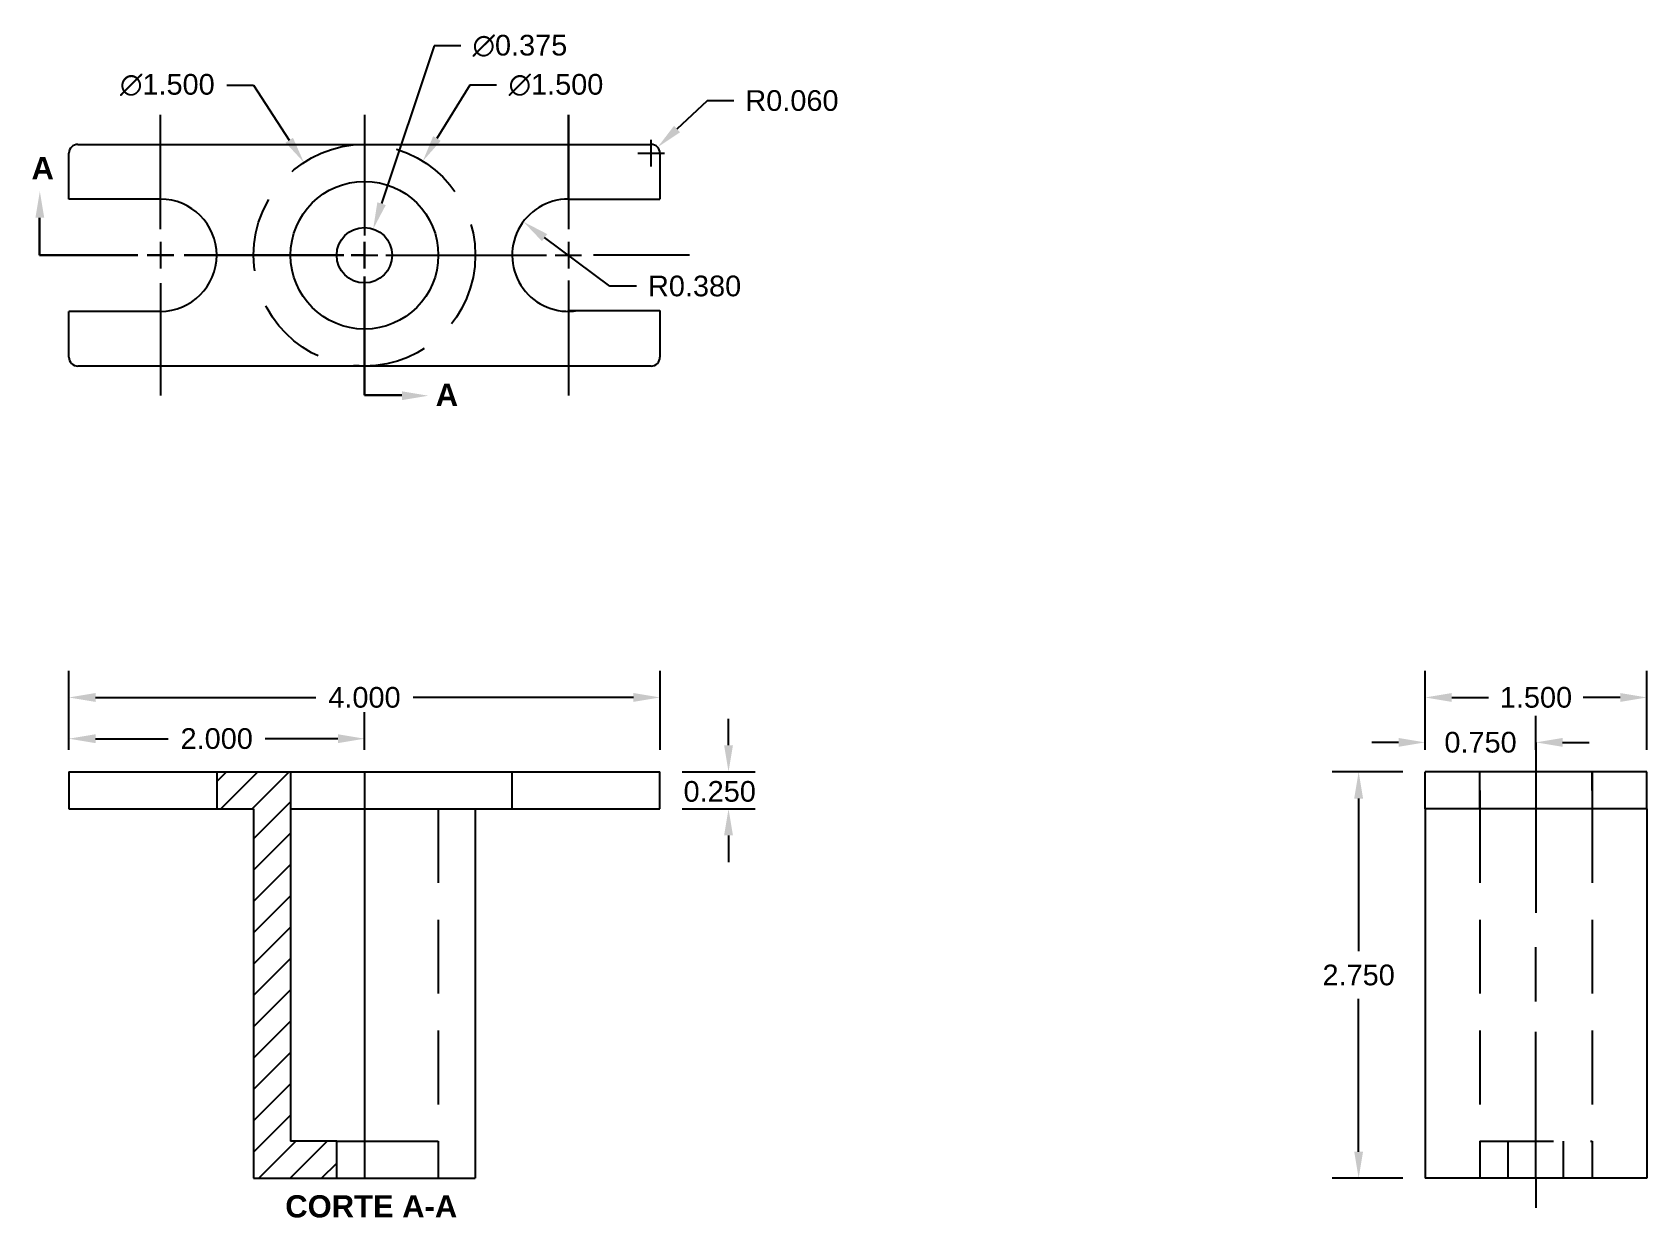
# Model space of a CAD drawing. Header units: inches. Extents: x 3.8 to 14.7, y 0.1 to 8.2.
import ezdxf

# ---------------------------------------------------------------- set-up
doc = ezdxf.new("R2010")
doc.units = ezdxf.units.IN
doc.header["$MEASUREMENT"] = 0
doc.linetypes.add('HIDDENX2', pattern=[0.75, 0.5, -0.25])
doc.styles.get("Standard").update_dxf_attribs({"font": 'Arial.ttf'})
doc.dimstyles.get("Standard").update_dxf_attribs({"dimtxt": 0.14, "dimasz": 0.18, "dimexe": 0.18, "dimexo": 0.15, "dimgap": 0.09, "dimtad": 0, "dimtih": 1, "dimtoh": 1, "dimdec": 3, "dimzin": 0, "dimdsep": 46, "dimtxsty": 'Standard', "dimcen": 0.09, "dimadec": 0, "dimazin": 0, "dimtfac": 1, "dimtdec": 3, "dimtofl": 0, "dimtmove": 1, "dimatfit": 1, "dimfxl": 1, "dimtolj": 1, "dimtzin": 0, "dimarcsym": 0})

# ---------------------------------------------------------------- blocks, each defined once
blk = doc.blocks.new('*D4')
at = {"color": 0, "lineweight": -2, "transparency": 16777216}
for p, q in [((13.033, 3.161), (12.553, 3.161)), ((12.733, 2.981), (12.733, 1.947)), ((12.733, 0.591), (12.733, 1.625)), ((13.033, 0.411), (12.553, 0.411))]:
    blk.add_line(p, q, dxfattribs=at)
at = {"color": 0, "transparency": 16777216}
for points in [[(12.703, 2.981), (12.763, 2.981), (12.733, 3.161)], [(12.703, 0.591), (12.763, 0.591), (12.733, 0.411)]]:
    blk.add_solid(points, dxfattribs=at)
at = {"layer": 'Defpoints', "color": 0, "transparency": 16777216}
for p in [(13.183, 3.161), (12.733, 0.411), (13.183, 0.411)]:
    blk.add_point(p, dxfattribs=at)
at = {"color": 0, "transparency": 16777216, "insert": (12.733, 1.786), "char_height": 0.14, "attachment_point": 5}
blk.add_mtext('\\A1;2.750', dxfattribs=at)
blk = doc.blocks.new('*D14')
at = {"color": 0, "lineweight": -2, "transparency": 16777216}
for p, q in [((4.005, 3.311), (4.005, 3.566)), ((6.005, 3.311), (6.005, 3.566)), ((4.185, 3.386), (4.677, 3.386)), ((5.825, 3.386), (5.333, 3.386))]:
    blk.add_line(p, q, dxfattribs=at)
at = {"color": 0, "transparency": 16777216}
for points in [[(4.185, 3.416), (4.185, 3.356), (4.005, 3.386)], [(5.825, 3.416), (5.825, 3.356), (6.005, 3.386)]]:
    blk.add_solid(points, dxfattribs=at)
at = {"layer": 'Defpoints', "color": 0, "transparency": 16777216}
for p in [(6.005, 3.386), (4.005, 3.161), (6.005, 3.161)]:
    blk.add_point(p, dxfattribs=at)
at = {"color": 0, "transparency": 16777216, "insert": (5.005, 3.386), "char_height": 0.14, "attachment_point": 5}
blk.add_mtext('\\A1;2.000', dxfattribs=at)
blk = doc.blocks.new('*D16')
at = {"color": 0, "lineweight": -2, "transparency": 16777216}
for p, q in [((6.719, 7.81), (6.495, 7.448)), ((6.899, 7.81), (6.719, 7.81)), ((6.005, 6.568), (6.005, 6.748)), ((5.915, 6.658), (6.095, 6.658))]:
    blk.add_line(p, q, dxfattribs=at)
at = {"color": 0, "transparency": 16777216}
blk.add_solid([(6.47, 7.464), (6.521, 7.432), (6.4, 7.295)], dxfattribs=at)
at = {"layer": 'Defpoints', "color": 0, "transparency": 16777216}
for p in [(6.4, 7.295), (5.609, 6.021)]:
    blk.add_point(p, dxfattribs=at)
at = {"color": 0, "transparency": 16777216, "insert": (7.301, 7.81), "char_height": 0.14, "attachment_point": 5}
blk.add_mtext('\\A1;∅1.500', dxfattribs=at)
blk = doc.blocks.new('*D18')
at = {"color": 0, "lineweight": -2, "transparency": 16777216}
for p, q in [((6.476, 8.075), (6.121, 7.007)), ((6.656, 8.075), (6.476, 8.075)), ((6.005, 6.568), (6.005, 6.748)), ((5.915, 6.658), (6.095, 6.658))]:
    blk.add_line(p, q, dxfattribs=at)
at = {"color": 0, "transparency": 16777216}
blk.add_solid([(6.092, 7.016), (6.149, 6.997), (6.064, 6.836)], dxfattribs=at)
at = {"layer": 'Defpoints', "color": 0, "transparency": 16777216}
for p in [(6.064, 6.836), (5.946, 6.48)]:
    blk.add_point(p, dxfattribs=at)
at = {"color": 0, "transparency": 16777216, "insert": (7.057, 8.075), "char_height": 0.14, "attachment_point": 5}
blk.add_mtext('\\A1;∅0.375', dxfattribs=at)
blk = doc.blocks.new('*D19')
at = {"color": 0, "lineweight": -2, "transparency": 16777216}
for p, q in [((5.073, 7.81), (5.253, 7.81)), ((5.253, 7.81), (5.496, 7.437)), ((6.005, 6.568), (6.005, 6.748)), ((5.915, 6.658), (6.095, 6.658))]:
    blk.add_line(p, q, dxfattribs=at)
at = {"color": 0, "transparency": 16777216}
blk.add_solid([(5.521, 7.453), (5.471, 7.42), (5.595, 7.286)], dxfattribs=at)
at = {"layer": 'Defpoints', "color": 0, "transparency": 16777216}
for p in [(5.595, 7.286), (6.415, 6.03)]:
    blk.add_point(p, dxfattribs=at)
at = {"color": 0, "transparency": 16777216, "insert": (4.671, 7.81), "char_height": 0.14, "attachment_point": 5}
blk.add_mtext('\\A1;∅1.500', dxfattribs=at)
blk = doc.blocks.new('*D20')
at = {"color": 0, "lineweight": -2, "transparency": 16777216}
for p, q in [((8.325, 7.704), (8.12, 7.512)), ((8.505, 7.704), (8.325, 7.704)), ((7.945, 7.258), (7.945, 7.438)), ((7.855, 7.348), (8.035, 7.348))]:
    blk.add_line(p, q, dxfattribs=at)
at = {"color": 0, "transparency": 16777216}
blk.add_solid([(8.1, 7.534), (8.141, 7.49), (7.989, 7.389)], dxfattribs=at)
at = {"layer": 'Defpoints', "color": 0, "transparency": 16777216}
for p in [(7.945, 7.348), (7.989, 7.389)]:
    blk.add_point(p, dxfattribs=at)
at = {"color": 0, "transparency": 16777216, "insert": (8.898, 7.704), "char_height": 0.14, "attachment_point": 5}
blk.add_mtext('\\A1;R0.060', dxfattribs=at)
blk = doc.blocks.new('*D21')
at = {"color": 0, "lineweight": -2, "transparency": 16777216}
for p, q in [((7.666, 6.449), (7.224, 6.777)), ((7.846, 6.449), (7.666, 6.449))]:
    blk.add_line(p, q, dxfattribs=at)
at = {"color": 0, "transparency": 16777216}
blk.add_solid([(7.242, 6.801), (7.206, 6.753), (7.08, 6.885)], dxfattribs=at)
at = {"layer": 'Defpoints', "color": 0, "transparency": 16777216}
for p in [(7.08, 6.885), (7.385, 6.658)]:
    blk.add_point(p, dxfattribs=at)
at = {"color": 0, "transparency": 16777216, "insert": (8.239, 6.449), "char_height": 0.14, "attachment_point": 5}
blk.add_mtext('\\A1;R0.380', dxfattribs=at)
blk = doc.blocks.new('*D22')
at = {"color": 0, "lineweight": -2, "transparency": 16777216}
for p, q in [((4.005, 3.311), (4.005, 3.845)), ((8.005, 3.311), (8.005, 3.845)), ((4.185, 3.665), (5.676, 3.665)), ((7.825, 3.665), (6.334, 3.665))]:
    blk.add_line(p, q, dxfattribs=at)
at = {"color": 0, "transparency": 16777216}
for points in [[(4.185, 3.695), (4.185, 3.635), (4.005, 3.665)], [(7.825, 3.695), (7.825, 3.635), (8.005, 3.665)]]:
    blk.add_solid(points, dxfattribs=at)
at = {"layer": 'Defpoints', "color": 0, "transparency": 16777216}
for p in [(8.005, 3.665), (4.005, 3.161), (8.005, 3.161)]:
    blk.add_point(p, dxfattribs=at)
at = {"color": 0, "transparency": 16777216, "insert": (6.005, 3.665), "char_height": 0.14, "attachment_point": 5}
blk.add_mtext('\\A1;4.000', dxfattribs=at)
blk = doc.blocks.new('*D23')
at = {"color": 0, "lineweight": -2, "transparency": 16777216}
for p, q in [((13.183, 3.311), (13.183, 3.541)), ((13.933, 3.311), (13.933, 3.541)), ((13.003, 3.361), (12.823, 3.361)), ((14.113, 3.361), (14.293, 3.361))]:
    blk.add_line(p, q, dxfattribs=at)
at = {"color": 0, "transparency": 16777216}
for points in [[(13.003, 3.391), (13.003, 3.331), (13.183, 3.361)], [(14.113, 3.391), (14.113, 3.331), (13.933, 3.361)]]:
    blk.add_solid(points, dxfattribs=at)
at = {"layer": 'Defpoints', "color": 0, "transparency": 16777216}
for p in [(13.933, 3.361), (13.183, 3.161), (13.933, 3.161)]:
    blk.add_point(p, dxfattribs=at)
at = {"color": 0, "transparency": 16777216, "insert": (13.558, 3.361), "char_height": 0.14, "attachment_point": 5}
blk.add_mtext('\\A1;0.750', dxfattribs=at)
blk = doc.blocks.new('*D24')
at = {"color": 0, "lineweight": -2, "transparency": 16777216}
for p, q in [((13.183, 3.311), (13.183, 3.845)), ((14.683, 3.311), (14.683, 3.845)), ((13.363, 3.665), (13.613, 3.665)), ((14.503, 3.665), (14.252, 3.665))]:
    blk.add_line(p, q, dxfattribs=at)
at = {"color": 0, "transparency": 16777216}
for points in [[(13.363, 3.695), (13.363, 3.635), (13.183, 3.665)], [(14.503, 3.695), (14.503, 3.635), (14.683, 3.665)]]:
    blk.add_solid(points, dxfattribs=at)
at = {"layer": 'Defpoints', "color": 0, "transparency": 16777216}
for p in [(14.683, 3.665), (13.183, 3.161), (14.683, 3.161)]:
    blk.add_point(p, dxfattribs=at)
at = {"color": 0, "transparency": 16777216, "insert": (13.933, 3.665), "char_height": 0.14, "attachment_point": 5}
blk.add_mtext('\\A1;1.500', dxfattribs=at)

msp = doc.modelspace()

# ---------------------------------------------------------------- hatches: boundary and pattern name
at = {"lineweight": -3}
h = msp.add_hatch(dxfattribs=at)
h.set_pattern_fill('ANSI31', color=256, scale=1.2)
h.paths.add_polyline_path([(5.2548, 2.9111), (5.2548, 0.4111), (5.8173, 0.4111), (5.8173, 0.6611), (5.5048, 0.6611), (5.5048, 3.1611), (5.0048, 3.1611), (5.0048, 2.9111)])

# ---------------------------------------------------------------- linework, layer by layer
for p, q in [((4.6248, 6.8338), (4.6248, 7.608)), ((6.0048, 7.608), (6.0048, 6.7914)), ((7.3848, 7.408), (7.3848, 7.608)), ((7.3848, 7.608), (7.3848, 6.8333)), ((4.0048, 7.038), (4.0048, 7.348)), ((4.0648, 7.408), (7.9448, 7.408)), ((7.3848, 7.038), (7.3848, 7.408)), ((8.0048, 7.348), (8.0048, 7.038)), ((4.6248, 7.038), (4.0048, 7.038)), ((7.3848, 7.038), (8.0048, 7.038)), ((4.6248, 6.748), (4.6248, 6.568)), ((7.3848, 6.748), (7.3848, 6.568)), ((6.1501, 6.658), (7.2379, 6.658)), ((8.2048, 6.658), (7.5549, 6.658)), ((4.6248, 6.4684), (4.6248, 5.708)), ((7.3848, 6.4877), (7.3848, 5.708)), ((4.0048, 5.968), (4.0048, 6.278)), ((4.6248, 6.278), (4.0048, 6.278)), ((7.3848, 6.278), (7.3848, 6.283)), ((7.3848, 6.283), (8.0048, 6.283)), ((8.0048, 6.283), (8.0048, 5.968)), ((7.9448, 5.908), (4.0648, 5.908)), ((8.4688, 3.3411), (8.4688, 3.5211)), ((8.1548, 3.1611), (8.6488, 3.1611)), ((8.1548, 2.9111), (8.6488, 2.9111)), ((8.4688, 2.7311), (8.4688, 2.5511))]:
    msp.add_line(p, q)
at = {"lineweight": 30}
for p, q in [((3.8048, 6.658), (3.8048, 6.9111)), ((3.8048, 6.658), (4.4712, 6.658)), ((4.5348, 6.658), (4.7148, 6.658)), ((5.8664, 6.658), (4.7845, 6.658)), ((6.0048, 6.658), (5.9148, 6.658)), ((6.0048, 6.658), (6.0048, 6.568)), ((6.0048, 5.7103), (6.0048, 6.5151)), ((6.0048, 5.7103), (6.2579, 5.7103))]:
    msp.add_line(p, q, dxfattribs=at)
at = {"lineweight": -3}
for p, q in [((6.0048, 6.748), (6.0048, 6.568)), ((5.9148, 6.658), (6.0948, 6.658)), ((7.2948, 6.658), (7.4748, 6.658)), ((13.9326, 3.3611), (13.9326, 2.2067)), ((4.0048, 3.1611), (8.0048, 3.1611)), ((4.0048, 3.1611), (4.0048, 2.9111)), ((5.0048, 3.1611), (5.0048, 2.9111)), ((5.5048, 3.1611), (5.5048, 0.6611)), ((6.0048, 3.1611), (6.0048, 0.4111)), ((8.0048, 2.9111), (8.0048, 3.1611)), ((14.6826, 3.1611), (13.1826, 3.1611)), ((13.1826, 2.9111), (13.1826, 3.1611)), ((13.5526, 2.9111), (13.5526, 3.1611)), ((14.3126, 3.0361), (14.3126, 3.1611)), ((14.3126, 3.1611), (14.3126, 2.9111)), ((14.6826, 2.9111), (14.6826, 3.1611)), ((13.5526, 3.0361), (13.5526, 2.9111)), ((4.0048, 2.9111), (5.0048, 2.9111)), ((5.0048, 2.9111), (5.2548, 2.9111)), ((5.2548, 2.9111), (5.2548, 0.4111)), ((5.5048, 2.9111), (8.0048, 2.9111)), ((6.7548, 2.9111), (6.7548, 0.4111)), ((14.6826, 2.9111), (13.1826, 2.9111)), ((13.1826, 2.9111), (13.1826, 0.4111)), ((14.6826, 2.9111), (14.6826, 0.4111)), ((13.9326, 1.6064), (13.9326, 1.9747)), ((13.9326, 0.4111), (13.9326, 1.4018)), ((5.8173, 0.6611), (5.5048, 0.6611)), ((5.8173, 0.4111), (5.8173, 0.6611)), ((5.8173, 0.6611), (6.0048, 0.6611)), ((6.7548, 0.4631), (6.7548, 0.4631)), ((5.2548, 0.4111), (5.8173, 0.4111)), ((5.8173, 0.4111), (6.7548, 0.4111)), ((14.6826, 0.4111), (13.1826, 0.4111)), ((13.9326, 0.4111), (13.9326, 0.2111))]:
    msp.add_line(p, q, dxfattribs=at)
at = {"linetype": 'HIDDENX2'}
msp.add_line((7.0048, 2.9111), (7.0048, 3.1611), dxfattribs=at)
at = {"linetype": 'HIDDENX2', "lineweight": -3}
for p, q in [((6.5048, 2.9111), (6.5048, 0.4111)), ((13.5526, 2.9111), (13.5526, 0.4111)), ((14.3126, 2.9111), (14.3126, 0.4111)), ((6.0048, 0.6611), (6.5048, 0.6611)), ((13.5526, 0.6611), (14.3126, 0.6611)), ((13.7451, 0.4111), (13.7451, 0.6611)), ((14.1201, 0.4111), (14.1201, 0.6611))]:
    msp.add_line(p, q, dxfattribs=at)
at = {"linetype": 'HIDDENX2'}
msp.add_circle((6.0048, 6.658), 0.75, dxfattribs=at)
for radius in [0.5, 0.1875]:
    msp.add_circle((6.0048, 6.658), radius)
for centre, radius, start, end in [((4.0648, 7.348), 0.06, 90, 180), ((7.9448, 7.348), 0.06, 0, 90), ((4.6248, 6.658), 0.38, 270, 90), ((7.3848, 6.658), 0.38, 90, 279.30482), ((4.0648, 5.968), 0.06, 180, 270), ((7.9448, 5.968), 0.06, 270, 0)]:
    msp.add_arc(centre, radius, start, end)
for points in [[(3.7779, 6.9111), (3.8379, 6.9111), (3.8079, 7.0911)], [(6.2579, 5.7372), (6.2579, 5.6772), (6.4379, 5.7072)], [(8.4388, 3.3411), (8.4988, 3.3411), (8.4688, 3.1611)], [(8.4388, 2.7311), (8.4988, 2.7311), (8.4688, 2.9111)]]:
    msp.add_solid(points)

# ---------------------------------------------------------------- texts
at = {"char_height": 0.15, "attachment_point": 1}
for s, width, insert in [('{\\fArial|b1|i0|c0|p34;A}', 0.463233, (3.7517, 7.322)), ('{\\fArial|b1|i0|c0|p34;A}', 0.463233, (6.487, 5.7883)), ('\\pi0.2038;{\\fArial|b1|i0|c0|p34;CORTE A-A}', 1.54129, (5.2651, 0.2962))]:
    msp.add_mtext_dynamic_manual_height_columns(s, width=width, gutter_width=1, heights=[0], dxfattribs=dict(at, insert=insert))
at = {"insert": (8.4091, 3.0285), "char_height": 0.14, "attachment_point": 5}
msp.add_mtext('\\A1;0.250', dxfattribs=at)

# ---------------------------------------------------------------- dimensions: what is measured, and where the dimension line sits
for p1, p2, picture, middle in [((5.9457, 6.4801), (6.064, 6.8359), '*D18', (6.476, 8.0749)), ((6.415, 6.0301), (5.5947, 7.2859), '*D19', (5.2526, 7.8098)), ((5.6095, 6.0207), (6.4002, 7.2953), '*D16', (6.7194, 7.8098))]:
    dim = msp.add_diameter_dim_2p(p1=p1, p2=p2, dimstyle='Standard')
    dim.commit()
    dim.dimension.update_dxf_attribs({"geometry": picture, "text_midpoint": middle, "dimtype": 163})
for center, mpoint, picture, middle in [((7.9448, 7.348), (7.9887, 7.389), '*D20', (8.3252, 7.7037)), ((7.3848, 6.658), (7.08, 6.8848), '*D21', (7.6661, 6.4487))]:
    dim = msp.add_radius_dim(center=center, mpoint=mpoint, dimstyle='Standard')
    dim.commit()
    dim.dimension.update_dxf_attribs({"geometry": picture, "text_midpoint": middle, "dimtype": 164})
for base, p1, p2, picture, middle in [((8.0048, 3.6646), (4.0048, 3.1611), (8.0048, 3.1611), '*D22', (6.0048, 3.6646)), ((14.6826, 3.6646), (13.1826, 3.1611), (14.6826, 3.1611), '*D24', (13.9326, 3.6646)), ((6.0048, 3.3861), (4.0048, 3.1611), (6.0048, 3.1611), '*D14', (5.0048, 3.3861)), ((13.9326, 3.3611), (13.1826, 3.1611), (13.9326, 3.1611), '*D23', (13.5576, 3.3611))]:
    dim = msp.add_linear_dim(base=base, p1=p1, p2=p2, dimstyle='Standard')
    dim.commit()
    dim.dimension.update_dxf_attribs({"geometry": picture, "text_midpoint": middle})
dim = msp.add_linear_dim(base=(12.7328, 0.4111), p1=(13.1826, 3.1611), p2=(13.1826, 0.4111), angle=90, dimstyle='Standard')
dim.commit()
dim.dimension.update_dxf_attribs({"geometry": '*D4', "text_midpoint": (12.7328, 1.7861)})

doc.saveas('drawing.dxf')
